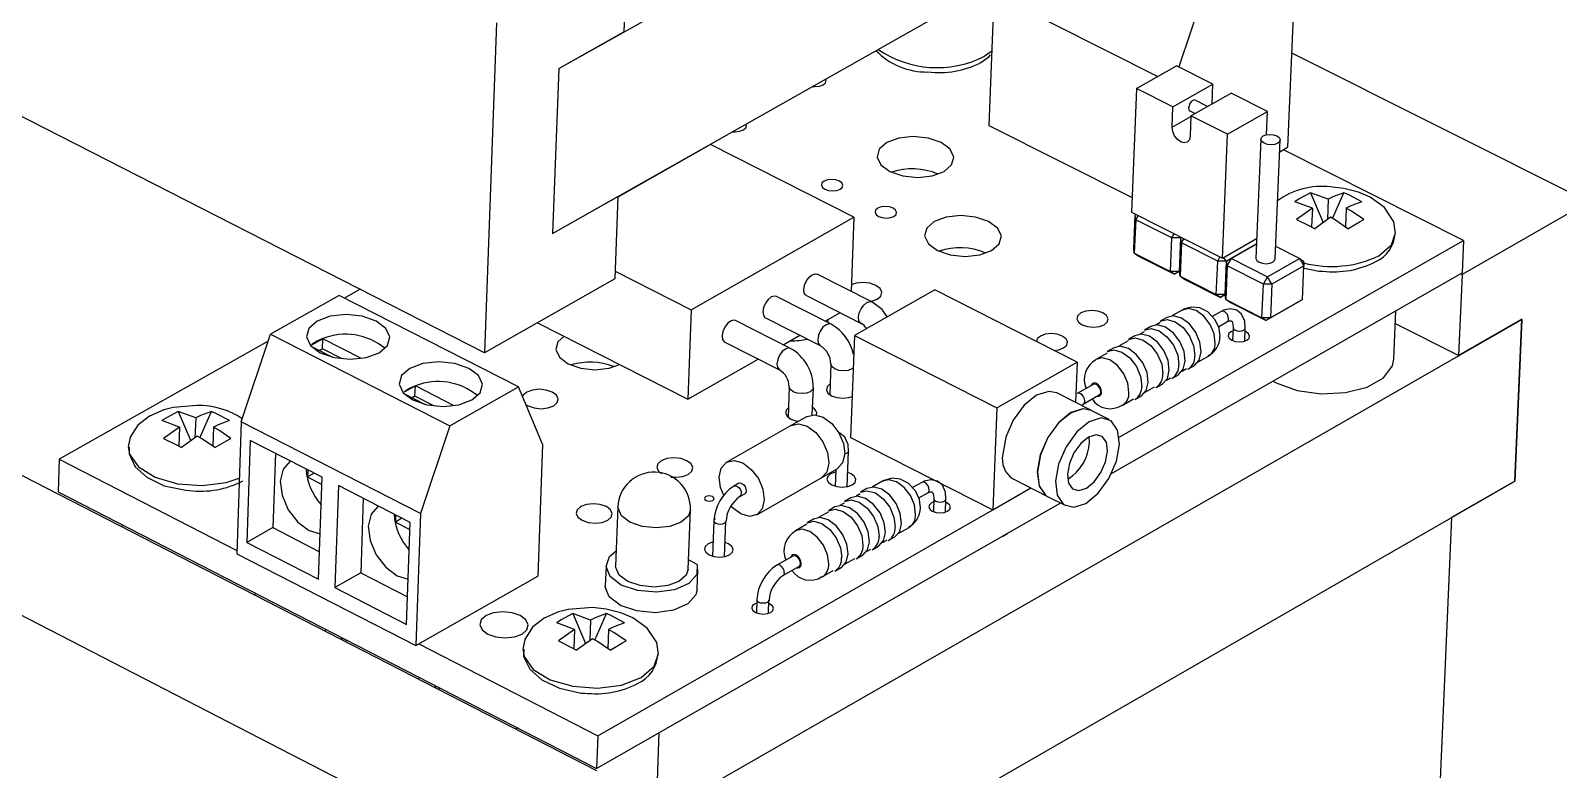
# Model space of a CAD drawing. Extents: x 0 to 160, y 0 to 207.
# Drawn here: x 140.31 to 150.66, y 121.57 to 126.58 of the extents above; entities that cross this region are included whole.
import ezdxf

# ---------------------------------------------------------------- set-up
doc = ezdxf.new("R2010")
doc.units = 0
doc.layers.get('0').update_dxf_attribs({"linetype": 'CONTINUOUS'})

msp = doc.modelspace()

# ---------------------------------------------------------------- linework, layer by layer
at = {"color": 7, "linetype": 'CONTINUOUS'}
for p, q in [((143.888, 126.321), (150.658, 130.138)), ((143.847, 125.204), (150.61, 129.029)), ((144.351, 127.13), (144.33, 126.57)), ((146.838, 126.826), (146.803, 125.937)), ((147.946, 126.268), (146.838, 126.826)), ((148.25, 126.806), (148.091, 126.333)), ((148.866, 126.678), (148.828, 125.789)), ((143.385, 124.397), (139.115, 126.573)), ((143.466, 126.632), (143.385, 124.397)), ((143.888, 126.321), (144.33, 126.57)), ((146.769, 126.403), (146.823, 126.441)), ((148.855, 126.429), (150.869, 125.418)), ((147.804, 126.187), (148.075, 126.341)), ((148.322, 126.217), (148.075, 126.341)), ((143.888, 126.321), (143.847, 125.204)), ((147.804, 126.187), (147.77, 125.348)), ((148.051, 126.063), (147.804, 126.187)), ((148.051, 126.063), (148.322, 126.217)), ((148.173, 126.001), (148.445, 126.156)), ((148.317, 126.083), (148.322, 126.217)), ((148.692, 126.031), (148.445, 126.156)), ((148.045, 125.925), (148.051, 126.063)), ((148.166, 126.035), (148.201, 126.017)), ((148.286, 126.065), (148.202, 126.108)), ((148.421, 125.877), (148.692, 126.031)), ((148.685, 125.873), (148.692, 126.031)), ((146.803, 125.937), (147.774, 125.448)), ((148.173, 126.001), (148.168, 125.864)), ((148.421, 125.877), (148.173, 126.001)), ((144.917, 125.807), (144.288, 125.451)), ((145.889, 125.315), (144.917, 125.807)), ((148.386, 125.037), (148.421, 125.877)), ((148.647, 125.844), (148.613, 125.038)), ((148.743, 125.032), (148.777, 125.838)), ((148.774, 125.758), (148.828, 125.789)), ((150.02, 125.157), (148.799, 125.772)), ((144.617, 125.637), (144.616, 125.639)), ((144.486, 125.563), (144.484, 125.564)), ((144.525, 125.588), (144.529, 125.587)), ((143.847, 125.204), (144.288, 125.454)), ((144.288, 125.454), (144.268, 124.897)), ((148.996, 125.375), (148.876, 125.419)), ((149.103, 125.437), (148.983, 125.48)), ((148.983, 125.48), (149.069, 125.279)), ((149.103, 125.437), (149.097, 125.299)), ((149.133, 125.307), (149.208, 125.48)), ((150.869, 125.418), (150.01, 124.926)), ((144.785, 124.688), (145.889, 125.315)), ((145.889, 125.315), (145.87, 124.813)), ((147.77, 125.348), (148.386, 125.037)), ((147.786, 125.102), (147.795, 125.329)), ((147.799, 125.298), (147.789, 125.071)), ((147.801, 125.332), (147.795, 125.329)), ((147.799, 125.298), (147.795, 125.329)), ((147.799, 125.298), (147.814, 125.325)), ((148.044, 125.174), (147.799, 125.298)), ((148.996, 125.375), (148.889, 125.299)), ((148.996, 125.375), (148.99, 125.249)), ((149.118, 125.314), (149.012, 125.237)), ((149.225, 125.375), (149.22, 125.248)), ((148.044, 125.174), (148.059, 125.202)), ((147.687, 123.824), (150.02, 125.157)), ((147.789, 125.071), (147.786, 125.102)), ((148.034, 124.947), (148.044, 125.174)), ((148.101, 125.174), (148.044, 125.174)), ((148.101, 125.174), (148.092, 124.947)), ((148.095, 124.946), (148.105, 125.172)), ((148.101, 125.174), (148.096, 125.183)), ((148.108, 125.142), (148.099, 124.915)), ((148.107, 125.178), (148.101, 125.174)), ((148.11, 125.176), (148.105, 125.172)), ((148.108, 125.142), (148.105, 125.172)), ((148.108, 125.142), (148.124, 125.169)), ((148.354, 125.018), (148.108, 125.142)), ((148.386, 125.037), (148.618, 125.17)), ((148.617, 125.135), (148.411, 125.018)), ((148.617, 125.132), (148.447, 125.035)), ((148.614, 125.167), (148.618, 125.159)), ((148.909, 125.035), (148.747, 125.117)), ((150.02, 125.157), (150.011, 124.938)), ((147.789, 125.071), (148.034, 124.947)), ((147.815, 125.052), (147.789, 125.071)), ((148.06, 124.928), (147.815, 125.052)), ((148.344, 124.791), (148.354, 125.018)), ((148.354, 125.018), (148.369, 125.045)), ((148.411, 125.018), (148.354, 125.018)), ((148.411, 125.018), (148.396, 125.043)), ((148.411, 125.018), (148.402, 124.791)), ((148.405, 124.789), (148.415, 125.016)), ((148.418, 124.985), (148.409, 124.758)), ((148.447, 125.035), (148.415, 125.016)), ((148.418, 124.985), (148.415, 125.016)), ((148.418, 124.985), (148.447, 125.035)), ((148.664, 124.861), (148.418, 124.985)), ((148.447, 125.035), (148.692, 124.911)), ((148.692, 124.911), (148.909, 125.035)), ((148.938, 124.985), (148.721, 124.861)), ((148.909, 125.035), (148.938, 124.985)), ((148.909, 125.035), (148.935, 125.016)), ((148.929, 124.758), (148.938, 124.985)), ((148.935, 125.016), (148.938, 124.985)), ((144.268, 124.897), (143.385, 124.397)), ((144.27, 124.95), (144.785, 124.688)), ((146.011, 124.741), (145.64, 124.929)), ((147.635, 123.578), (150.011, 124.938)), ((148.092, 124.947), (148.034, 124.947)), ((148.06, 124.928), (148.034, 124.947)), ((148.096, 124.949), (148.06, 124.928)), ((148.06, 124.928), (148.092, 124.947)), ((148.092, 124.947), (148.096, 124.95)), ((148.099, 124.915), (148.095, 124.946)), ((148.099, 124.915), (148.344, 124.791)), ((148.125, 124.896), (148.099, 124.915)), ((148.37, 124.772), (148.125, 124.896)), ((148.664, 124.861), (148.692, 124.911)), ((148.721, 124.861), (148.692, 124.911)), ((150.01, 124.926), (149.986, 124.377)), ((150, 124.931), (150.01, 124.926)), ((142.401, 124.785), (141.935, 124.522)), ((143.616, 124.166), (142.401, 124.785)), ((142.542, 124.827), (142.436, 124.767)), ((145.735, 124.59), (145.363, 124.778)), ((145.567, 124.784), (145.938, 124.595)), ((146.436, 124.822), (145.892, 124.513)), ((147.401, 124.333), (146.436, 124.822)), ((148.402, 124.791), (148.344, 124.791)), ((148.37, 124.772), (148.344, 124.791)), ((148.405, 124.792), (148.37, 124.772)), ((148.37, 124.772), (148.402, 124.791)), ((148.402, 124.791), (148.406, 124.793)), ((148.409, 124.758), (148.405, 124.789)), ((148.654, 124.634), (148.664, 124.861)), ((148.721, 124.861), (148.664, 124.861)), ((148.721, 124.861), (148.712, 124.634)), ((144.785, 124.688), (144.763, 124.082)), ((145.693, 124.611), (145.794, 124.668)), ((148.113, 124.686), (148.043, 124.646)), ((148.377, 124.677), (148.316, 124.642)), ((148.409, 124.758), (148.654, 124.634)), ((148.434, 124.739), (148.409, 124.758)), ((148.68, 124.615), (148.434, 124.739)), ((148.897, 124.739), (148.68, 124.615)), ((148.712, 124.634), (148.929, 124.758)), ((148.929, 124.758), (148.897, 124.739)), ((149.548, 124.353), (149.562, 124.681)), ((143.684, 120.764), (150.416, 124.621)), ((143.745, 124.6), (144.763, 124.082)), ((145.458, 124.426), (145.087, 124.615)), ((145.29, 124.633), (145.661, 124.445)), ((147.9, 124.574), (147.857, 124.549)), ((147.964, 124.601), (147.935, 124.584)), ((148.009, 124.636), (147.965, 124.611)), ((148.359, 124.572), (148.417, 124.606)), ((148.459, 124.567), (148.455, 124.48)), ((148.459, 124.567), (148.459, 124.567)), ((148.537, 124.476), (148.54, 124.564)), ((148.712, 124.634), (148.654, 124.634)), ((148.68, 124.615), (148.654, 124.634)), ((148.68, 124.615), (148.712, 124.634)), ((149.986, 124.377), (149.558, 124.593)), ((150.416, 124.624), (149.986, 124.377)), ((150.368, 123.528), (150.416, 124.624)), ((150.416, 124.621), (150.368, 123.526)), ((150.416, 124.621), (150.414, 124.622)), ((141.92, 124.475), (140.503, 123.675)), ((141.737, 123.928), (141.935, 124.522)), ((141.935, 124.522), (143.15, 123.902)), ((142.29, 124.492), (142.213, 124.449)), ((142.287, 124.423), (142.29, 124.492)), ((142.552, 124.358), (142.29, 124.492)), ((145.013, 124.469), (145.384, 124.281)), ((145.41, 124.45), (145.523, 124.515)), ((145.892, 124.513), (145.865, 123.823)), ((145.892, 124.513), (146.857, 124.023)), ((147.747, 124.477), (147.683, 124.441)), ((147.792, 124.512), (147.749, 124.487)), ((147.856, 124.539), (147.827, 124.523)), ((142.212, 124.44), (142.355, 124.367)), ((142.287, 124.423), (142.267, 124.412)), ((142.42, 124.356), (142.287, 124.423)), ((147.604, 124.395), (147.528, 124.352)), ((147.649, 124.43), (147.605, 124.406)), ((148.222, 124.335), (148.292, 124.374)), ((144.763, 124.082), (145.24, 124.354)), ((145.733, 124.321), (145.725, 124.113)), ((146.857, 124.023), (147.401, 124.333)), ((147.401, 124.333), (147.39, 124.06)), ((148.114, 124.273), (148.143, 124.289)), ((148.152, 124.285), (148.196, 124.31)), ((142.917, 124.172), (142.84, 124.129)), ((142.914, 124.103), (142.917, 124.172)), ((143.18, 124.038), (142.917, 124.172)), ((143.15, 123.902), (143.616, 124.166)), ((143.779, 123.778), (143.616, 124.166)), ((145.45, 124.167), (145.442, 123.96)), ((145.606, 123.977), (145.614, 124.16)), ((147.51, 124.182), (147.402, 124.12)), ((147.862, 124.129), (147.926, 124.166)), ((147.936, 124.162), (147.979, 124.186)), ((148.006, 124.211), (148.035, 124.227)), ((148.044, 124.223), (148.088, 124.248)), ((142.839, 124.12), (142.983, 124.046)), ((142.914, 124.103), (142.894, 124.092)), ((143.047, 124.035), (142.914, 124.103)), ((147.495, 124.007), (147.263, 124.125)), ((147.43, 124.04), (147.443, 124.049)), ((147.443, 124.049), (147.551, 124.111)), ((147.707, 124.04), (147.783, 124.084)), ((147.793, 124.08), (147.836, 124.104)), ((141.428, 123.955), (141.309, 123.999)), ((141.309, 123.999), (141.394, 123.799)), ((141.428, 123.955), (141.423, 123.82)), ((141.457, 123.821), (141.534, 123.999)), ((145.572, 123.966), (145.455, 123.899)), ((146.857, 124.023), (146.83, 123.333)), ((147.619, 123.944), (147.497, 124.006)), ((141.318, 123.893), (141.199, 123.937)), ((141.318, 123.893), (141.21, 123.816)), ((141.318, 123.893), (141.314, 123.764)), ((141.549, 123.893), (141.545, 123.763)), ((141.737, 123.928), (141.706, 123.035)), ((142.951, 123.307), (141.737, 123.928)), ((143.15, 123.902), (142.951, 123.307)), ((145.471, 123.908), (145.027, 123.655)), ((139.891, 123.751), (144.144, 121.568)), ((141.439, 123.831), (141.332, 123.754)), ((141.798, 123.803), (141.775, 123.112)), ((142.285, 123.553), (141.798, 123.803)), ((143.779, 123.778), (143.747, 122.884)), ((145.865, 123.823), (146.83, 123.333)), ((147.485, 123.792), (147.483, 123.827)), ((140.503, 123.675), (140.496, 123.454)), ((140.503, 123.675), (141.707, 123.057)), ((141.968, 123.716), (141.95, 123.212)), ((145.843, 123.489), (145.852, 123.73)), ((142.187, 123.604), (142.185, 123.556)), ((142.23, 123.581), (142.185, 123.556)), ((142.185, 123.556), (142.283, 123.505)), ((142.261, 122.863), (142.285, 123.553)), ((145.231, 123.3), (145.675, 123.553)), ((145.659, 123.544), (145.776, 123.611)), ((145.766, 123.605), (145.761, 123.493)), ((146.967, 123.542), (147.2, 123.424)), ((150.368, 123.528), (149.939, 123.281)), ((140.496, 123.454), (144.144, 121.581)), ((142.395, 123.497), (142.37, 122.806)), ((142.882, 123.248), (142.395, 123.497)), ((143.644, 119.66), (150.368, 123.526)), ((145.108, 123.513), (145.075, 123.494)), ((145.115, 123.423), (145.149, 123.442)), ((145.932, 123.441), (145.903, 123.425)), ((145.977, 123.477), (145.934, 123.452)), ((146.082, 123.527), (146.012, 123.487)), ((146.348, 123.518), (146.286, 123.483)), ((146.329, 123.413), (146.389, 123.447)), ((146.83, 123.333), (147.088, 123.481)), ((142.564, 123.411), (142.546, 122.906)), ((144.144, 121.581), (147.287, 123.379)), ((144.153, 121.803), (146.829, 123.333)), ((144.289, 123.352), (144.274, 122.952)), ((144.766, 122.932), (144.781, 123.333)), ((145.759, 123.352), (145.716, 123.327)), ((145.823, 123.379), (145.794, 123.362)), ((145.868, 123.414), (145.825, 123.389)), ((146.431, 123.409), (146.427, 123.321)), ((146.431, 123.409), (146.431, 123.408)), ((146.509, 123.317), (146.512, 123.405)), ((147.201, 123.423), (147.324, 123.361)), ((139.011, 123.254), (143.265, 121.065)), ((140.929, 123.232), (140.928, 123.218)), ((142.783, 123.299), (142.781, 123.25)), ((142.826, 123.276), (142.781, 123.25)), ((142.781, 123.25), (142.88, 123.2)), ((142.857, 122.557), (142.882, 123.248)), ((142.951, 123.307), (142.919, 122.413)), ((144.939, 123.26), (144.93, 123.019)), ((145.012, 123.015), (145.021, 123.256)), ((145.57, 123.235), (145.493, 123.191)), ((145.615, 123.27), (145.571, 123.245)), ((145.714, 123.317), (145.649, 123.28)), ((149.939, 123.281), (149.749, 118.915)), ((141.95, 123.212), (141.775, 123.112)), ((141.95, 123.212), (142.267, 123.049)), ((142.197, 123.192), (142.272, 123.17)), ((146.083, 123.112), (146.112, 123.129)), ((146.121, 123.125), (146.165, 123.15)), ((146.192, 123.174), (146.262, 123.214)), ((141.706, 123.035), (142.919, 122.413)), ((141.775, 123.112), (142.261, 122.863)), ((145.475, 123.02), (145.366, 122.958)), ((145.903, 123), (145.947, 123.025)), ((145.973, 123.05), (146.003, 123.066)), ((146.012, 123.062), (146.056, 123.087)), ((144.209, 122.954), (144.204, 122.816)), ((144.826, 122.963), (144.768, 122.993)), ((144.826, 122.791), (144.831, 122.929)), ((145.407, 122.887), (145.516, 122.949)), ((145.673, 122.878), (145.749, 122.922)), ((145.759, 122.918), (145.803, 122.943)), ((145.829, 122.967), (145.894, 123.004)), ((142.546, 122.906), (142.37, 122.806)), ((142.37, 122.806), (142.857, 122.557)), ((142.546, 122.906), (142.864, 122.743)), ((142.793, 122.886), (142.868, 122.864)), ((142.919, 122.413), (143.747, 122.884)), ((141.825, 122.758), (141.834, 122.767)), ((145.231, 122.723), (145.228, 122.635)), ((145.31, 122.632), (145.313, 122.72)), ((144.104, 122.586), (143.984, 122.63)), ((143.984, 122.63), (144.07, 122.427)), ((144.133, 122.451), (144.211, 122.63)), ((142.307, 122.525), (142.306, 122.511)), ((143.995, 122.523), (143.875, 122.567)), ((143.995, 122.523), (143.887, 122.445)), ((143.995, 122.523), (143.99, 122.393)), ((144.104, 122.586), (144.099, 122.448)), ((144.226, 122.523), (144.222, 122.392)), ((142.94, 122.425), (144.153, 121.803)), ((144.117, 122.46), (144.009, 122.383)), ((142.939, 122.2), (142.938, 122.186)), ((143.601, 121.86), (143.601, 121.846)), ((144.153, 121.803), (144.144, 121.581)), ((144.557, 121.498), (144.569, 121.824))]:
    msp.add_line(p, q, dxfattribs=at)
at = {"color": 8, "linetype": 'CONTINUOUS'}
msp.add_line((148.045, 125.925), (148.173, 125.998), dxfattribs=at)
at = {"color": 7, "linetype": 'CONTINUOUS'}
for points in [[(146.749, 126.363), (146.804, 126.401), (146.814, 126.415)], [(145.608, 126.2), (145.624, 126.199), (145.655, 126.203), (145.68, 126.212), (145.696, 126.226), (145.701, 126.243), (145.698, 126.251)], [(148.202, 126.108), (148.196, 126.109), (148.185, 126.106), (148.175, 126.097), (148.166, 126.085), (148.16, 126.07), (148.157, 126.056), (148.158, 126.044), (148.164, 126.036), (148.166, 126.035)], [(145.067, 125.894), (145.084, 125.893), (145.114, 125.897), (145.14, 125.906), (145.156, 125.92), (145.16, 125.937), (145.158, 125.945)], [(148.168, 125.864), (148.162, 125.84), (148.148, 125.824), (148.127, 125.819), (148.104, 125.826), (148.08, 125.843), (148.061, 125.867), (148.049, 125.896), (148.045, 125.925)], [(146.112, 125.82), (146.06, 125.775), (146.046, 125.722), (146.072, 125.669), (146.133, 125.624), (146.22, 125.594), (146.321, 125.583), (146.419, 125.594), (146.5, 125.624), (146.551, 125.669), (146.565, 125.722), (146.54, 125.775), (146.479, 125.82), (146.391, 125.85), (146.291, 125.861), (146.193, 125.85), (146.112, 125.82)], [(148.761, 125.816), (148.741, 125.808), (148.716, 125.806), (148.691, 125.808), (148.669, 125.816), (148.653, 125.827), (148.647, 125.841), (148.65, 125.854), (148.663, 125.865), (148.683, 125.873), (148.708, 125.875), (148.733, 125.873), (148.755, 125.865), (148.771, 125.854), (148.777, 125.841), (148.774, 125.827), (148.761, 125.816)], [(145.687, 125.56), (145.672, 125.547), (145.668, 125.532), (145.675, 125.517), (145.692, 125.505), (145.717, 125.496), (145.745, 125.493), (145.773, 125.496), (145.796, 125.505), (145.81, 125.517), (145.814, 125.532), (145.807, 125.547), (145.79, 125.56), (145.765, 125.568), (145.737, 125.571), (145.709, 125.568), (145.687, 125.56)], [(149.56, 125.205), (149.548, 125.284), (149.484, 125.381), (149.388, 125.45), (149.308, 125.484), (149.209, 125.51), (149.117, 125.52)], [(148.983, 125.48), (148.905, 125.439), (148.876, 125.419)], [(149.208, 125.48), (149.135, 125.452), (149.103, 125.437)], [(149.33, 125.419), (149.243, 125.466), (149.208, 125.48)], [(149.33, 125.419), (149.257, 125.391), (149.225, 125.375)], [(146.05, 125.376), (146.036, 125.363), (146.032, 125.348), (146.039, 125.333), (146.056, 125.32), (146.081, 125.312), (146.109, 125.309), (146.137, 125.312), (146.16, 125.32), (146.174, 125.333), (146.178, 125.348), (146.171, 125.363), (146.154, 125.376), (146.129, 125.384), (146.101, 125.387), (146.073, 125.384), (146.05, 125.376)], [(146.433, 125.286), (146.382, 125.241), (146.368, 125.188), (146.393, 125.135), (146.454, 125.09), (146.542, 125.059), (146.643, 125.049), (146.741, 125.059), (146.822, 125.09), (146.874, 125.135), (146.888, 125.188), (146.862, 125.241), (146.801, 125.286), (146.713, 125.316), (146.613, 125.327), (146.514, 125.316), (146.433, 125.286)], [(148.889, 125.299), (148.977, 125.256), (149.012, 125.237)], [(149.236, 125.237), (149.153, 125.294), (149.118, 125.314)], [(149.344, 125.299), (149.261, 125.355), (149.225, 125.375)], [(149.236, 125.237), (149.315, 125.283), (149.344, 125.299)], [(149.446, 125.054), (149.532, 125.128), (149.56, 125.21)], [(148.613, 125.038), (148.613, 125.035), (148.619, 125.022), (148.635, 125.01), (148.657, 125.003), (148.682, 125), (148.707, 125.003), (148.727, 125.01)], [(148.727, 125.01), (148.74, 125.022), (148.743, 125.032)], [(145.567, 124.784), (145.563, 124.786), (145.552, 124.801), (145.549, 124.825), (145.554, 124.854), (145.567, 124.883), (145.585, 124.908), (145.606, 124.925), (145.627, 124.932), (145.64, 124.929)], [(148.932, 124.973), (149.039, 124.95), (149.065, 124.949)], [(145.363, 124.778), (145.35, 124.781), (145.329, 124.775), (145.308, 124.758), (145.29, 124.733), (145.277, 124.704), (145.272, 124.675), (145.275, 124.651), (145.286, 124.635), (145.29, 124.633)], [(146.003, 124.745), (146.009, 124.746), (146.047, 124.76), (146.072, 124.781), (146.078, 124.806), (146.066, 124.832), (146.038, 124.853), (145.996, 124.867), (145.949, 124.872), (145.903, 124.867), (145.871, 124.856)], [(146.115, 124.64), (146.079, 124.69), (146.011, 124.741)], [(147.427, 124.667), (147.406, 124.648), (147.4, 124.626), (147.411, 124.605), (147.436, 124.586), (147.471, 124.574), (147.512, 124.57), (147.552, 124.574), (147.585, 124.586), (147.606, 124.605), (147.612, 124.626), (147.601, 124.648), (147.576, 124.667), (147.541, 124.679), (147.5, 124.683), (147.46, 124.679), (147.427, 124.667)], [(148.37, 124.506), (148.363, 124.563), (148.337, 124.62), (148.287, 124.673), (148.233, 124.7), (148.177, 124.705), (148.123, 124.691), (148.114, 124.684)], [(148.54, 124.564), (148.537, 124.61), (148.516, 124.658), (148.483, 124.686), (148.438, 124.695), (148.394, 124.685), (148.377, 124.677)], [(142.672, 124.397), (142.728, 124.446), (142.744, 124.504), (142.717, 124.562), (142.651, 124.611), (142.556, 124.644), (142.447, 124.656), (142.34, 124.644), (142.252, 124.611), (142.195, 124.562), (142.179, 124.504), (142.206, 124.446), (142.272, 124.397), (142.367, 124.364), (142.476, 124.353), (142.583, 124.364), (142.672, 124.397)], [(145.053, 124.611), (145.032, 124.594), (145.013, 124.569), (145.001, 124.54), (144.996, 124.511), (144.999, 124.487), (145.01, 124.471), (145.013, 124.469)], [(145.087, 124.615), (145.073, 124.617), (145.053, 124.611)], [(145.715, 124.6), (145.714, 124.613), (145.713, 124.623)], [(148.088, 124.248), (148.089, 124.249), (148.121, 124.285), (148.134, 124.34), (148.126, 124.406), (148.098, 124.473), (148.054, 124.53), (148, 124.569), (147.946, 124.585), (147.9, 124.574)], [(147.965, 124.611), (148.011, 124.622), (148.065, 124.606), (148.119, 124.567), (148.163, 124.51), (148.191, 124.443), (148.199, 124.377)], [(148.196, 124.31), (148.197, 124.311), (148.229, 124.347), (148.243, 124.402), (148.234, 124.468), (148.206, 124.535), (148.162, 124.592), (148.109, 124.631), (148.054, 124.646), (148.009, 124.636)], [(148.417, 124.606), (148.435, 124.613), (148.445, 124.613), (148.451, 124.608), (148.457, 124.59), (148.459, 124.567)], [(143.925, 124.509), (143.882, 124.47), (143.868, 124.418), (143.893, 124.366), (143.952, 124.322), (144.037, 124.293), (144.134, 124.282), (144.23, 124.293), (144.3, 124.317)], [(147.152, 124.51), (147.131, 124.491), (147.125, 124.473)], [(147.243, 124.413), (147.277, 124.417), (147.31, 124.429), (147.331, 124.448), (147.337, 124.47), (147.326, 124.491), (147.301, 124.51), (147.266, 124.522), (147.225, 124.526), (147.185, 124.522), (147.152, 124.51), (147.152, 124.51)], [(147.749, 124.487), (147.794, 124.498), (147.849, 124.483), (147.902, 124.444), (147.946, 124.386), (147.975, 124.319), (147.983, 124.253)], [(147.979, 124.186), (147.98, 124.187), (148.013, 124.223), (148.026, 124.278), (148.018, 124.344), (147.99, 124.411), (147.945, 124.468), (147.892, 124.508), (147.838, 124.523), (147.792, 124.512)], [(147.857, 124.549), (147.903, 124.56), (147.957, 124.545), (148.01, 124.505), (148.055, 124.448), (148.083, 124.381), (148.091, 124.315)], [(148.458, 124.545), (148.442, 124.538), (148.428, 124.525), (148.424, 124.51), (148.431, 124.495), (148.449, 124.483), (148.473, 124.474), (148.502, 124.471), (148.529, 124.474), (148.552, 124.483), (148.567, 124.495), (148.57, 124.51), (148.563, 124.525), (148.546, 124.538), (148.539, 124.541)], [(147.605, 124.406), (147.651, 124.416), (147.705, 124.401), (147.759, 124.362), (147.803, 124.304), (147.831, 124.237), (147.839, 124.171)], [(147.836, 124.104), (147.837, 124.105), (147.87, 124.141), (147.883, 124.196), (147.875, 124.262), (147.846, 124.329), (147.802, 124.386), (147.749, 124.426), (147.694, 124.441), (147.649, 124.43)], [(143.299, 124.077), (143.356, 124.126), (143.372, 124.184), (143.344, 124.242), (143.278, 124.291), (143.183, 124.324), (143.074, 124.336), (142.967, 124.324), (142.879, 124.291), (142.822, 124.242), (142.806, 124.184), (142.833, 124.126), (142.9, 124.077), (142.994, 124.044), (143.104, 124.032), (143.211, 124.044), (143.299, 124.077)], [(148.729, 124.204), (148.75, 124.193), (148.892, 124.142), (149.056, 124.119), (149.221, 124.127), (149.367, 124.164), (149.477, 124.227), (149.538, 124.308), (149.548, 124.353)], [(143.666, 124.046), (143.681, 124.037), (143.722, 124.023), (143.769, 124.018), (143.815, 124.023), (143.854, 124.037), (143.878, 124.059), (143.885, 124.084), (143.873, 124.109), (143.844, 124.13), (143.803, 124.144), (143.756, 124.149), (143.71, 124.144), (143.671, 124.13), (143.671, 124.13)], [(145.728, 124.186), (145.707, 124.167), (145.702, 124.146), (145.712, 124.124), (145.737, 124.105), (145.773, 124.093), (145.814, 124.089), (145.854, 124.093), (145.876, 124.1)], [(147.551, 124.111), (147.551, 124.111), (147.559, 124.119), (147.561, 124.131), (147.56, 124.145), (147.553, 124.16), (147.544, 124.173), (147.532, 124.181), (147.52, 124.184), (147.51, 124.182)], [(143.671, 124.13), (143.647, 124.109), (143.643, 124.101)], [(147.263, 124.125), (147.209, 124.135), (147.126, 124.109), (147.042, 124.041), (146.969, 123.94), (146.919, 123.824), (146.898, 123.709)], [(141.439, 124.039), (141.276, 124.027), (141.211, 124.01), (141.114, 123.968), (141.035, 123.906), (140.983, 123.824), (140.971, 123.759)], [(141.309, 123.999), (141.229, 123.957), (141.199, 123.937)], [(141.534, 123.999), (141.46, 123.971), (141.428, 123.955)], [(141.656, 123.937), (141.569, 123.984), (141.534, 123.999)], [(145.445, 124.024), (145.431, 124.01), (145.425, 123.988), (145.436, 123.967), (145.461, 123.948), (145.496, 123.936), (145.514, 123.933)], [(145.572, 123.966), (145.622, 123.977), (145.681, 123.961), (145.739, 123.918), (145.787, 123.855), (145.818, 123.783), (145.827, 123.711), (145.812, 123.651), (145.777, 123.612), (145.776, 123.611)], [(147.495, 124.007), (147.441, 124.018), (147.359, 123.991), (147.275, 123.923), (147.202, 123.822), (147.151, 123.706), (147.13, 123.591), (147.143, 123.495), (147.186, 123.432), (147.2, 123.424)], [(147.497, 124.006), (147.443, 124.017), (147.36, 123.99), (147.276, 123.922), (147.203, 123.822), (147.152, 123.705), (147.132, 123.59), (147.144, 123.494), (147.187, 123.431), (147.201, 123.423)], [(147.689, 123.777), (147.676, 123.873), (147.633, 123.935), (147.565, 123.955), (147.483, 123.928), (147.399, 123.86), (147.326, 123.76), (147.275, 123.643), (147.254, 123.528), (147.266, 123.432), (147.31, 123.369), (147.378, 123.35), (147.46, 123.376), (147.544, 123.445), (147.617, 123.545), (147.668, 123.662), (147.689, 123.777)], [(141.656, 123.937), (141.581, 123.909), (141.549, 123.893)], [(141.667, 123.816), (141.584, 123.873), (141.549, 123.893)], [(145.852, 123.73), (145.849, 123.776), (145.827, 123.824), (145.794, 123.852), (145.786, 123.854)], [(147.607, 123.73), (147.6, 123.79), (147.572, 123.829), (147.53, 123.841), (147.478, 123.825), (147.426, 123.782), (147.38, 123.719), (147.349, 123.647), (147.336, 123.575), (147.343, 123.514), (147.37, 123.475), (147.413, 123.463), (147.464, 123.48), (147.517, 123.523), (147.562, 123.585), (147.594, 123.658), (147.607, 123.73)], [(140.971, 123.762), (140.979, 123.71), (141.04, 123.624), (141.154, 123.554), (141.305, 123.51), (141.472, 123.498), (141.634, 123.519), (141.723, 123.548)], [(140.977, 123.758), (140.976, 123.712), (141.017, 123.625), (141.096, 123.553), (141.215, 123.496), (141.361, 123.465), (141.385, 123.464)], [(141.21, 123.816), (141.297, 123.773), (141.332, 123.754)], [(141.557, 123.754), (141.475, 123.811), (141.439, 123.831)], [(141.557, 123.754), (141.637, 123.8), (141.667, 123.816)], [(142.069, 123.662), (142.067, 123.661), (142.02, 123.608), (142.001, 123.528), (142.014, 123.431), (142.055, 123.333), (142.12, 123.25), (142.197, 123.192)], [(144.583, 123.665), (144.559, 123.644), (144.552, 123.619), (144.564, 123.594), (144.584, 123.577)], [(144.649, 123.555), (144.681, 123.553), (144.728, 123.558), (144.766, 123.572), (144.79, 123.594), (144.797, 123.619), (144.785, 123.644), (144.756, 123.665), (144.715, 123.68), (144.668, 123.685), (144.621, 123.68), (144.583, 123.665), (144.583, 123.665)], [(144.976, 123.555), (144.99, 123.615), (145.025, 123.655), (145.076, 123.667), (145.135, 123.65), (145.193, 123.607), (145.241, 123.545), (145.272, 123.472), (145.281, 123.4), (145.267, 123.34), (145.232, 123.301), (145.181, 123.288), (145.122, 123.305), (145.064, 123.348), (145.055, 123.357)], [(145.006, 123.429), (144.985, 123.483), (144.976, 123.555)], [(145.731, 123.576), (145.711, 123.559), (145.706, 123.539), (145.716, 123.519), (145.739, 123.501), (145.772, 123.49), (145.81, 123.486), (145.847, 123.49), (145.877, 123.501), (145.897, 123.519), (145.902, 123.539), (145.892, 123.559), (145.869, 123.576), (145.847, 123.585)], [(145.765, 123.588), (145.761, 123.587), (145.731, 123.576)], [(146.34, 123.347), (146.333, 123.403), (146.307, 123.461), (146.256, 123.514), (146.202, 123.541), (146.146, 123.547), (146.093, 123.532), (146.083, 123.525)], [(146.512, 123.405), (146.509, 123.452), (146.488, 123.499), (146.454, 123.527), (146.409, 123.537), (146.365, 123.527), (146.348, 123.518)], [(144.884, 123.422), (144.878, 123.416), (144.876, 123.41), (144.879, 123.403), (144.887, 123.397), (144.898, 123.393), (144.91, 123.392), (144.923, 123.393), (144.933, 123.397), (144.939, 123.403), (144.941, 123.41), (144.938, 123.416), (144.93, 123.422), (144.919, 123.426), (144.907, 123.427), (144.894, 123.426), (144.884, 123.422)], [(145.108, 123.513), (145.118, 123.515), (145.13, 123.512), (145.142, 123.503), (145.151, 123.491), (145.157, 123.476), (145.159, 123.462), (145.156, 123.45), (145.149, 123.442), (145.149, 123.442)], [(146.056, 123.087), (146.057, 123.088), (146.09, 123.124), (146.103, 123.179), (146.094, 123.245), (146.066, 123.312), (146.022, 123.37), (145.968, 123.41), (145.914, 123.425), (145.868, 123.414)], [(145.934, 123.452), (145.979, 123.462), (146.034, 123.447), (146.087, 123.407), (146.131, 123.35), (146.16, 123.283), (146.168, 123.217)], [(146.165, 123.15), (146.166, 123.15), (146.199, 123.186), (146.212, 123.241), (146.203, 123.308), (146.175, 123.375), (146.131, 123.432), (146.077, 123.472), (146.023, 123.487), (145.977, 123.477)], [(146.389, 123.447), (146.407, 123.455), (146.417, 123.455), (146.423, 123.449), (146.429, 123.431), (146.431, 123.409)], [(142.665, 123.357), (142.663, 123.355), (142.616, 123.303), (142.597, 123.222), (142.61, 123.126), (142.651, 123.028), (142.716, 122.944), (142.793, 122.886)], [(144.037, 123.355), (144.013, 123.333), (144.006, 123.308), (144.018, 123.283), (144.047, 123.262), (144.088, 123.247), (144.135, 123.242), (144.182, 123.247), (144.22, 123.262), (144.244, 123.283), (144.251, 123.308), (144.239, 123.333), (144.211, 123.355), (144.169, 123.369), (144.122, 123.374), (144.076, 123.369), (144.037, 123.355)], [(145.716, 123.327), (145.761, 123.338), (145.816, 123.322), (145.869, 123.283), (145.913, 123.225), (145.942, 123.158), (145.95, 123.092)], [(145.947, 123.025), (145.948, 123.026), (145.981, 123.062), (145.994, 123.117), (145.985, 123.183), (145.957, 123.25), (145.913, 123.308), (145.859, 123.347), (145.805, 123.363), (145.759, 123.352)], [(145.825, 123.389), (145.87, 123.4), (145.925, 123.385), (145.978, 123.345), (146.022, 123.287), (146.051, 123.22), (146.059, 123.154)], [(146.43, 123.386), (146.414, 123.38), (146.4, 123.367), (146.396, 123.352), (146.403, 123.337), (146.42, 123.324), (146.445, 123.315), (146.474, 123.312), (146.501, 123.315), (146.524, 123.324), (146.539, 123.337), (146.543, 123.352), (146.536, 123.367), (146.518, 123.38), (146.512, 123.383)], [(144.95, 123.274), (144.942, 123.266), (144.939, 123.26)], [(145.571, 123.245), (145.617, 123.255), (145.671, 123.24), (145.725, 123.2), (145.769, 123.143), (145.797, 123.076), (145.806, 123.009)], [(145.803, 122.943), (145.804, 122.943), (145.836, 122.979), (145.849, 123.034), (145.841, 123.101), (145.812, 123.168), (145.768, 123.225), (145.715, 123.265), (145.661, 123.28), (145.615, 123.27)], [(144.934, 123.114), (144.931, 123.114), (144.9, 123.102)], [(144.826, 122.963), (144.823, 122.894), (144.769, 122.834), (144.672, 122.791), (144.55, 122.775), (144.423, 122.786), (144.312, 122.823), (144.237, 122.881), (144.209, 122.949), (144.233, 123.016), (144.278, 123.054)], [(144.9, 123.102), (144.88, 123.085), (144.875, 123.065), (144.885, 123.045), (144.908, 123.027), (144.941, 123.016), (144.979, 123.012), (145.016, 123.016), (145.046, 123.027), (145.066, 123.045), (145.071, 123.065), (145.062, 123.085), (145.039, 123.102), (145.016, 123.111)], [(145.516, 122.949), (145.516, 122.949), (145.524, 122.957), (145.526, 122.969), (145.525, 122.983), (145.518, 122.998), (145.509, 123.01), (145.497, 123.019), (145.485, 123.022), (145.475, 123.02)], [(144.766, 122.932), (144.752, 122.891), (144.703, 122.848), (144.627, 122.82), (144.534, 122.81), (144.439, 122.82), (144.356, 122.848), (144.298, 122.891), (144.275, 122.942), (144.274, 122.952)], [(144.826, 122.791), (144.818, 122.756), (144.763, 122.696), (144.667, 122.653), (144.545, 122.636), (144.418, 122.648), (144.307, 122.685), (144.231, 122.743), (144.204, 122.811), (144.204, 122.816)], [(145.23, 122.701), (145.215, 122.694), (145.2, 122.682), (145.196, 122.666), (145.203, 122.651), (145.221, 122.638), (145.245, 122.63), (145.274, 122.627), (145.302, 122.63), (145.325, 122.638), (145.339, 122.651), (145.343, 122.666), (145.336, 122.682), (145.319, 122.694), (145.312, 122.698)], [(143.396, 122.616), (143.363, 122.588), (143.354, 122.554), (143.37, 122.52), (143.408, 122.491), (143.463, 122.472), (143.526, 122.466), (143.588, 122.472), (143.64, 122.491), (143.672, 122.52), (143.681, 122.554), (143.666, 122.588), (143.627, 122.616), (143.572, 122.636), (143.509, 122.642), (143.447, 122.636), (143.396, 122.616)], [(144.116, 122.671), (143.953, 122.658), (143.887, 122.642), (143.79, 122.6), (143.71, 122.538), (143.658, 122.455), (143.645, 122.39)], [(143.984, 122.63), (143.904, 122.587), (143.875, 122.567)], [(144.211, 122.63), (144.136, 122.601), (144.104, 122.586)], [(144.564, 122.354), (144.552, 122.434), (144.487, 122.532), (144.39, 122.601), (144.309, 122.636), (144.21, 122.661), (144.116, 122.671)], [(144.333, 122.567), (144.246, 122.615), (144.211, 122.63)], [(144.333, 122.567), (144.258, 122.539), (144.226, 122.523)], [(144.345, 122.445), (144.262, 122.502), (144.226, 122.523)], [(142.443, 122.441), (142.444, 122.441), (142.452, 122.45)], [(143.646, 122.393), (143.654, 122.339), (143.716, 122.252), (143.831, 122.182), (143.983, 122.138), (144.151, 122.125), (144.313, 122.146), (144.447, 122.198)], [(143.651, 122.389), (143.65, 122.34), (143.693, 122.253), (143.773, 122.181), (143.893, 122.124), (144.04, 122.092), (144.063, 122.092)], [(143.887, 122.445), (143.974, 122.401), (144.009, 122.383)], [(144.236, 122.383), (144.152, 122.44), (144.117, 122.46)], [(144.236, 122.383), (144.316, 122.429), (144.345, 122.445)], [(144.447, 122.198), (144.535, 122.273), (144.565, 122.359)], [(143.075, 122.116), (143.076, 122.117), (143.084, 122.126)]]:
    msp.add_lwpolyline(points, dxfattribs=at)
at = {"color": 8, "linetype": 'CONTINUOUS'}
for points in [[(145.937, 124.596), (145.934, 124.598), (145.923, 124.613), (145.92, 124.637), (145.925, 124.666), (145.938, 124.695), (145.956, 124.72), (145.977, 124.737), (145.998, 124.743), (146.011, 124.741)], [(148.337, 124.462), (148.329, 124.525), (148.302, 124.589), (148.26, 124.644), (148.209, 124.682), (148.157, 124.696), (148.113, 124.686)], [(148.428, 124.626), (148.426, 124.64), (148.42, 124.655), (148.41, 124.667), (148.399, 124.676), (148.387, 124.679), (148.377, 124.677)], [(145.735, 124.59), (145.721, 124.593), (145.7, 124.586), (145.679, 124.569), (145.661, 124.544), (145.649, 124.515), (145.643, 124.486), (145.647, 124.462), (145.657, 124.447), (145.661, 124.445)], [(148.459, 124.567), (148.459, 124.565), (148.463, 124.557), (148.472, 124.55), (148.486, 124.545), (148.502, 124.544), (148.517, 124.545), (148.53, 124.55)], [(148.53, 124.55), (148.538, 124.557), (148.54, 124.564)], [(145.458, 124.426), (145.444, 124.429), (145.424, 124.422), (145.403, 124.405), (145.385, 124.38), (145.372, 124.351), (145.367, 124.322), (145.37, 124.298), (145.381, 124.283), (145.384, 124.281)], [(147.752, 124.128), (147.744, 124.191), (147.717, 124.255), (147.675, 124.31), (147.624, 124.348), (147.572, 124.362), (147.528, 124.352)], [(145.883, 124.292), (145.875, 124.287), (145.85, 124.277), (145.819, 124.274), (145.787, 124.277), (145.76, 124.287), (145.741, 124.301), (145.733, 124.318), (145.733, 124.321)], [(145.614, 124.16), (145.609, 124.147), (145.593, 124.133), (145.567, 124.123), (145.537, 124.12), (145.505, 124.123), (145.478, 124.133), (145.458, 124.147), (145.45, 124.164), (145.45, 124.167)], [(147.567, 124.128), (147.565, 124.145), (147.558, 124.163), (147.546, 124.178), (147.533, 124.188), (147.518, 124.192), (147.506, 124.189), (147.498, 124.18), (147.495, 124.173)], [(147.453, 124.069), (147.451, 124.084), (147.445, 124.098), (147.435, 124.111), (147.424, 124.119), (147.412, 124.122), (147.402, 124.12)], [(145.464, 123.903), (145.513, 123.915), (145.572, 123.899), (145.63, 123.856), (145.678, 123.793), (145.709, 123.72), (145.718, 123.649), (145.704, 123.589), (145.668, 123.549), (145.667, 123.549)], [(145.852, 123.73), (145.85, 123.723), (145.842, 123.716), (145.829, 123.711), (145.825, 123.711)], [(146.307, 123.302), (146.299, 123.366), (146.271, 123.43), (146.229, 123.485), (146.178, 123.523), (146.126, 123.537), (146.082, 123.527)], [(145.075, 123.494), (145.084, 123.496), (145.096, 123.493), (145.108, 123.484), (145.117, 123.472), (145.124, 123.457), (145.125, 123.443), (145.123, 123.431), (145.116, 123.423), (145.115, 123.423)], [(146.399, 123.467), (146.397, 123.482), (146.391, 123.496), (146.381, 123.509), (146.37, 123.517), (146.358, 123.52), (146.348, 123.518)], [(144.718, 123.249), (144.642, 123.22), (144.549, 123.21), (144.454, 123.22), (144.371, 123.249), (144.313, 123.292), (144.29, 123.343), (144.289, 123.352)], [(144.781, 123.333), (144.767, 123.292), (144.718, 123.249)], [(146.431, 123.408), (146.431, 123.407), (146.435, 123.399), (146.444, 123.391), (146.458, 123.387), (146.474, 123.385), (146.489, 123.387), (146.502, 123.391)], [(146.502, 123.391), (146.51, 123.399), (146.512, 123.405)], [(144.939, 123.26), (144.94, 123.258), (144.944, 123.25), (144.953, 123.242), (144.967, 123.238), (144.983, 123.236), (144.998, 123.238), (145.011, 123.242), (145.019, 123.25), (145.021, 123.256)], [(145.718, 122.966), (145.71, 123.029), (145.682, 123.093), (145.64, 123.148), (145.589, 123.186), (145.537, 123.201), (145.493, 123.191)], [(145.532, 122.966), (145.53, 122.983), (145.523, 123.001), (145.511, 123.016), (145.497, 123.026), (145.483, 123.03), (145.471, 123.027), (145.463, 123.018), (145.46, 123.011)], [(145.417, 122.907), (145.415, 122.921), (145.409, 122.936), (145.399, 122.948), (145.388, 122.957), (145.376, 122.96), (145.366, 122.958)], [(145.501, 122.94), (145.508, 122.939), (145.521, 122.942), (145.529, 122.951), (145.532, 122.966)], [(145.303, 122.706), (145.29, 122.701), (145.274, 122.7), (145.258, 122.701), (145.245, 122.706), (145.235, 122.713), (145.231, 122.722), (145.231, 122.723)], [(145.313, 122.72), (145.311, 122.713), (145.303, 122.706)], [(142.409, 122.458), (142.423, 122.461), (142.429, 122.462)], [(143.041, 122.134), (143.055, 122.136), (143.061, 122.137)]]:
    msp.add_lwpolyline(points, dxfattribs=at)
at = {"color": 7, "linetype": 'CONTINUOUS'}
for centre, radius, start, end in [((146.384, 126.783), 0.485, 224.2419, 270.7586), ((146.452, 127.036), 0.708, 235.6058, 296.6108), ((146.466, 126.909), 0.615, 262.8806, 297.3625), ((146.284, 125.197), 0.445, 67.2925, 108.2441), ((149.059, 125.013), 0.51, 83.4574, 125.8771), ((149.331, 125.219), 0.226, 294.8489, 356.3668), ((146.606, 124.663), 0.445, 67.1468, 108.3617), ((149.125, 125.73), 0.749, 255.4025, 295.4105), ((149.142, 125.559), 0.614, 262.8534, 297.5262), ((145.589, 124.323), 0.304, 11.956, 61.4703), ((145.889, 124.506), 0.102, 32.2225, 61.4646), ((142.367, 124.266), 0.24, 108.8755, 130.0896), ((142.444, 124.103), 0.419, 50.6587, 111.5862), ((145.478, 124.912), 0.434, 267.6142, 282.8192), ((148.224, 124.506), 0.145, 297.2156, 0.0203), ((145.314, 124.164), 0.299, 359.3474, 61.299), ((145.587, 124.319), 0.145, 0.7011, 59.5792), ((148.1, 124.37), 0.0999, 301.8875, 3.9788), ((144.1, 123.899), 0.434, 68.466, 107.0973), ((145.316, 124.165), 0.134, 0.8867, 59.3665), ((147.601, 124.216), 0.152, 118.3097, 203.9748), ((147.883, 124.246), 0.0999, 301.8922, 4.0028), ((147.991, 124.308), 0.0999, 301.8898, 3.9908), ((142.994, 123.946), 0.239, 108.9031, 130.1616), ((143.071, 123.783), 0.419, 50.5681, 111.5997), ((147.74, 124.164), 0.0998, 301.8953, 4.0187), ((147.626, 124.165), 0.147, 213.5791, 303.334), ((141.446, 123.507), 0.533, 56.0959, 90.8293), ((145.593, 123.984), 0.0436, 346.4135, 69.4929), ((147.171, 123.805), 0.314, 302.3018, 357.5541), ((147.052, 123.675), 0.158, 167.6727, 237.577), ((141.461, 124.082), 0.623, 262.9765, 297.4191), ((142.568, 123.631), 0.392, 183.1995, 222.338), ((144.535, 123.342), 0.246, 357.7378, 177.6558), ((145.234, 123.246), 0.294, 122.6976, 177.3631), ((145.237, 123.245), 0.215, 124.2485, 176.8725), ((146.194, 123.346), 0.145, 297.1715, 0.2114), ((143.164, 123.325), 0.392, 183.1742, 222.5438), ((145.567, 123.055), 0.153, 118.3561, 203.983), ((145.96, 123.147), 0.0996, 301.9339, 4.217), ((146.069, 123.209), 0.0996, 301.9315, 4.2048), ((146.893, 123.194), 0.0391, 272.4261, 302.2876), ((146.869, 123.235), 0.0863, 301.0774, 318.0561), ((145.851, 123.085), 0.0996, 301.9362, 4.2291), ((145.526, 122.71), 0.295, 122.7361, 177.3378), ((145.591, 123.003), 0.147, 213.5506, 303.2925), ((145.706, 123.002), 0.0996, 301.9394, 4.2452), ((145.529, 122.708), 0.216, 124.2851, 176.8389), ((144.328, 122.369), 0.233, 295.0199, 356.2617), ((144.139, 122.709), 0.622, 262.9485, 297.5836)]:
    msp.add_arc(centre, radius, start, end, dxfattribs=at)
at = {"color": 8, "linetype": 'CONTINUOUS'}
for centre, radius, start, end in [((148.406, 124.624), 0.0218, 301.944, 3.878), ((148.241, 124.456), 0.0957, 301.9223, 3.926), ((147.431, 124.068), 0.0219, 302.5303, 3.8174), ((147.543, 124.126), 0.0242, 252.2231, 5.8952), ((147.657, 124.121), 0.0956, 301.9078, 4.0031), ((146.377, 123.466), 0.0217, 301.9882, 4.1033), ((146.211, 123.295), 0.0954, 301.9664, 4.1517), ((145.396, 122.905), 0.0216, 302.2443, 4.3587), ((145.623, 122.959), 0.0953, 301.9312, 4.2465)]:
    msp.add_arc(centre, radius, start, end, dxfattribs=at)

doc.saveas('drawing.dxf')
